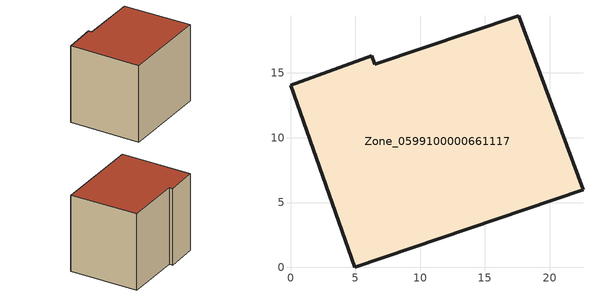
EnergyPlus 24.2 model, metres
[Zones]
Zone_0599100000661117
 floor ground (C_G): 4.94,0 0,14.03 6.25,16.34 6.5,15.66 17.61,19.42 22.56,5.99 z2.9
 wall outside (C_F): 4.94,0 22.56,5.99 17.61,19.42 6.5,15.66 6.25,16.34 0,14.03 4.94,0 z2.9:19.37
 roof outside (C_R): 0,14.03 4.94,0 22.56,5.99 17.61,19.42 6.5,15.66 6.25,16.34 z19.37
[BUILDING]
Pand.0599100000661117: North Axis=0; Terrain=City; Loads Convergence Tolerance Value=0.04; Temperature Convergence Tolerance Value=0.4; Solar Distribution=FullExterior; Maximum Number of Warmup Days=25; Minimum Number of Warmup Days=1
[Site:Location]
Rotterdam.The.Hague.AP_ZH_NLD Design_Conditions: Latitude=51.96; Longitude=4.45; Time Zone=1; Elevation=-4.5
[SITE:GROUNDTEMPERATURE:BUILDINGSURFACE]
18, 18, 18, 18, 18, 18, 18, 18, 18, 18, 18, 18
[MATERIAL] Thermal Absorptance=0.9; Solar Absorptance=0.7; Visible Absorptance=0.7
Name | Roughness | Thickness | Conductivity | Density | Specific Heat
G.D.1965 | MediumSmooth | 0.15 | 1 | 540 | 1210
F.D.1965 | Rough | 0.3 | 0.857143 | 1920 | 840
R.D.1965 | MediumRough | 0.2 | 0.08 | 1500 | 1000
[CONSTRUCTION]
C_G: G.D.1965
C_F: F.D.1965
C_R: R.D.1965
[ZONE]
Zone_0599100000661117: Type=1; Multiplier=1; Ceiling Height=Autocalculate; Volume=Autocalculate; Floor Area=autocalculate; Part of Total Floor Area=Yes
[ZONEINFILTRATION:DESIGNFLOWRATE]
Infil_Zone_0599100000661117: Zone or ZoneList or Space or SpaceList=Zone_0599100000661117; Schedule=AlwaysOn; Design Flow Rate Calculation Method=Flow/Area; Flow Rate per Floor Area=0.0042; Constant Term Coefficient=1; Temperature Term Coefficient=0; Velocity Term Coefficient=0; Velocity Squared Term Coefficient=0
[HVACTEMPLATE:ZONE:IDEALLOADSAIRSYSTEM]
Zone_0599100000661117: Maximum Heating Supply Air Temperature=50; Minimum Cooling Supply Air Temperature=13; Maximum Heating Supply Air Humidity Ratio=0.0156; Minimum Cooling Supply Air Humidity Ratio=0.0077; Heating Limit=NoLimit; Cooling Limit=NoLimit; Dehumidification Control Type=ConstantSensibleHeatRatio; Cooling Sensible Heat Ratio=0.7; Dehumidification Setpoint=60; Humidification Control Type=None; Humidification Setpoint=30; Outdoor Air Method=None; Outdoor Air Flow Rate per Person=0.00944; Outdoor Air Flow Rate per Zone Floor Area=0; Outdoor Air Flow Rate per Zone=0; Demand Controlled Ventilation Type=None; Outdoor Air Economizer Type=NoEconomizer; Heat Recovery Type=None; Sensible Heat Recovery Effectiveness=0.7; Latent Heat Recovery Effectiveness=0.65
[ZONECONTROL:THERMOSTAT]
ThermostatControl_Zone_0599100000661117: Zone or ZoneList=Zone_0599100000661117; Control Type Schedule=DualSetpointControlType; Control 1=Thermostat_Zone_0599100000661117; Temperature Difference Between Cutout And Setpoint=0
[THERMOSTATSETPOINT:DUALSETPOINT]
Thermostat_Zone_0599100000661117: Heating Setpoint Temperature Schedule=HeatingSetpoint_Zone_0599100000661117; Cooling Setpoint Temperature Schedule=CoolingSetpoint_Zone_0599100000661117
[SCHEDULE:COMPACT]
HeatingSetpoint_Zone_0599100000661117: Through: 12/31, For: AllDays, Until: 24:00, 21
CoolingSetpoint_Zone_0599100000661117: Through: 12/31, For: AllDays, Until: 24:00, 24
DualSetpointControlType: Through: 12/31, For: AllDays, Until: 24:00, 4
AlwaysOn: Through: 12/31, For: AllDays, Until: 24:00, 1
